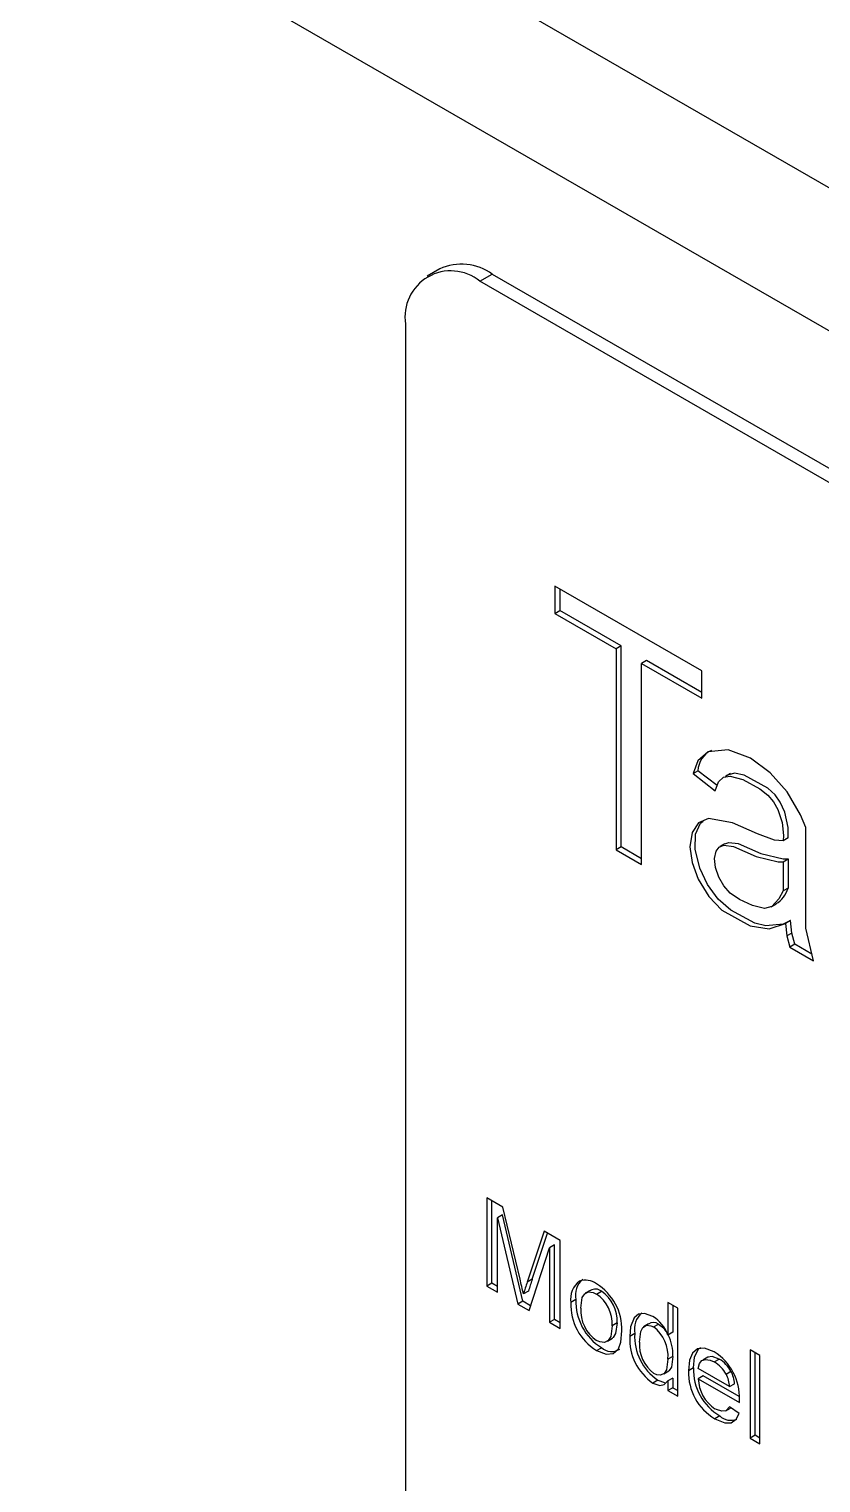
# Model space of a CAD drawing. Header units: millimetres. Extents: x 75 to 2075, y 25 to 1460.
# Drawn here: x 1774.5 to 1804.6, y 1127.5 to 1182.9 of the extents above; entities that cross this region are included whole.
import ezdxf

# ---------------------------------------------------------------- set-up
doc = ezdxf.new("R2010")
doc.units = ezdxf.units.MM
doc.header["$LTSCALE"] = 5

msp = doc.modelspace()

# ---------------------------------------------------------------- linework, layer by layer
at = {"color": 7, "linetype": 'Continuous', "lineweight": 25}
for p, q in [((1891.083, 1127.056), (1516.483, 1343.308)), ((1887.63, 1123.606), (1515.221, 1338.593)), ((1790.077, 1173.739), (1789.606, 1173.467)), ((1791.606, 1173.269), (1792.077, 1173.541)), ((1792.077, 1173.541), (1880.701, 1122.38)), ((1880.23, 1122.108), (1791.606, 1173.269)), ((1788.777, 1171.636), (1788.777, 1091.071)), ((1794.454, 1161.664), (1794.454, 1160.622)), ((1800.05, 1158.434), (1794.454, 1161.664)), ((1794.643, 1161.555), (1794.643, 1160.731)), ((1794.454, 1160.622), (1794.643, 1160.731)), ((1794.454, 1160.622), (1796.785, 1159.277)), ((1796.974, 1159.386), (1794.643, 1160.731)), ((1796.974, 1159.386), (1796.785, 1159.277)), ((1796.785, 1159.277), (1796.785, 1151.623)), ((1796.974, 1151.732), (1796.974, 1159.386)), ((1797.942, 1158.826), (1797.754, 1158.718)), ((1797.754, 1151.064), (1797.754, 1158.718)), ((1797.754, 1158.718), (1800.05, 1157.392)), ((1800.05, 1157.61), (1797.942, 1158.826)), ((1800.05, 1157.392), (1800.05, 1158.434)), ((1799.713, 1154.524), (1799.901, 1154.633)), ((1799.713, 1154.524), (1800.559, 1153.867)), ((1800.628, 1154.069), (1799.901, 1154.633)), ((1801.134, 1154.523), (1800.946, 1154.414)), ((1804.004, 1148.638), (1804.004, 1152.471)), ((1800.916, 1151.853), (1800.728, 1151.744)), ((1803.327, 1152.076), (1803.138, 1151.967)), ((1796.974, 1151.732), (1796.785, 1151.623)), ((1796.785, 1151.623), (1797.754, 1151.064)), ((1797.754, 1151.282), (1796.974, 1151.732)), ((1803.138, 1151.166), (1803.327, 1151.275)), ((1803.327, 1151.275), (1803.327, 1150.168)), ((1803.138, 1151.166), (1803.138, 1150.059)), ((1803.327, 1150.168), (1803.138, 1150.059)), ((1802.684, 1149.446), (1802.872, 1149.555)), ((1803.416, 1148.932), (1803.227, 1148.823)), ((1803.227, 1148.823), (1803.281, 1148.345)), ((1803.47, 1148.454), (1803.281, 1148.345)), ((1803.47, 1148.454), (1803.416, 1148.932)), ((1803.589, 1148.025), (1803.47, 1148.454)), ((1804.296, 1147.399), (1804.004, 1148.638)), ((1803.281, 1148.345), (1803.401, 1147.916)), ((1803.589, 1148.025), (1803.401, 1147.916)), ((1803.401, 1147.916), (1804.296, 1147.399)), ((1804.236, 1147.651), (1803.589, 1148.025)), ((1792.483, 1138.013), (1791.867, 1138.369)), ((1791.867, 1138.369), (1791.867, 1135.013)), ((1792.055, 1135.122), (1792.055, 1138.26)), ((1793.133, 1135.283), (1792.483, 1138.013)), ((1792.465, 1137.725), (1792.276, 1137.616)), ((1792.276, 1134.777), (1792.276, 1137.616)), ((1792.276, 1137.616), (1793.047, 1134.332)), ((1793.236, 1134.441), (1792.465, 1137.725)), ((1794.049, 1137.109), (1793.406, 1135.166)), ((1793.595, 1135.275), (1794.177, 1137.035)), ((1794.661, 1136.756), (1794.049, 1137.109)), ((1793.475, 1134.085), (1794.251, 1136.476)), ((1794.439, 1136.585), (1794.251, 1136.476)), ((1794.251, 1136.476), (1794.251, 1133.637)), ((1794.439, 1133.746), (1794.439, 1136.585)), ((1794.661, 1133.401), (1794.661, 1136.756)), ((1793.595, 1135.275), (1793.406, 1135.166)), ((1792.055, 1135.122), (1791.867, 1135.013)), ((1791.867, 1135.013), (1792.276, 1134.777)), ((1792.276, 1134.995), (1792.055, 1135.122)), ((1793.452, 1134.824), (1793.264, 1134.715)), ((1795.803, 1134.85), (1795.614, 1134.741)), ((1796.04, 1134.712), (1796.229, 1134.821)), ((1793.236, 1134.441), (1793.047, 1134.332)), ((1793.047, 1134.332), (1793.475, 1134.085)), ((1793.535, 1134.268), (1793.236, 1134.441)), ((1795.259, 1134.499), (1795.07, 1134.39)), ((1799.131, 1134.175), (1798.758, 1134.39)), ((1798.758, 1134.39), (1798.758, 1133.151)), ((1798.947, 1134.282), (1798.947, 1133.26)), ((1799.131, 1130.82), (1799.131, 1134.175)), ((1794.439, 1133.746), (1794.251, 1133.637)), ((1794.251, 1133.637), (1794.661, 1133.401)), ((1794.661, 1133.618), (1794.439, 1133.746)), ((1796.824, 1133.61), (1796.635, 1133.501)), ((1798.02, 1133.576), (1797.832, 1133.467)), ((1798.209, 1133.46), (1798.397, 1133.569)), ((1796.465, 1132.924), (1796.654, 1133.033)), ((1797.494, 1133.207), (1797.306, 1133.098)), ((1798.947, 1133.26), (1798.758, 1133.151)), ((1796.04, 1132.561), (1796.229, 1132.67)), ((1802.26, 1132.369), (1801.888, 1132.584)), ((1801.888, 1132.584), (1801.888, 1129.228)), ((1802.076, 1129.337), (1802.076, 1132.475)), ((1798.947, 1132.336), (1798.758, 1132.227)), ((1799.729, 1131.897), (1799.541, 1131.789)), ((1801.105, 1131.186), (1799.913, 1131.874)), ((1800.271, 1132.304), (1800.082, 1132.195)), ((1800.52, 1132.126), (1800.709, 1132.235)), ((1802.26, 1129.013), (1802.26, 1132.369)), ((1798.375, 1131.431), (1798.186, 1131.322)), ((1798.375, 1131.431), (1798.634, 1131.34)), ((1798.602, 1131.678), (1798.791, 1131.787)), ((1798.947, 1131.514), (1798.758, 1131.405)), ((1798.758, 1131.405), (1798.758, 1131.035)), ((1798.947, 1131.514), (1798.947, 1131.144)), ((1800.102, 1131.596), (1799.913, 1131.487)), ((1799.913, 1131.487), (1801.476, 1130.585)), ((1801.467, 1130.807), (1800.102, 1131.596)), ((1800.969, 1131.661), (1801.157, 1131.77)), ((1801.105, 1131.186), (1801.294, 1131.295)), ((1798.947, 1131.144), (1798.758, 1131.035)), ((1798.758, 1131.035), (1799.131, 1130.82)), ((1798.947, 1131.144), (1799.131, 1131.038)), ((1800.96, 1130.267), (1801.137, 1130.37)), ((1801.466, 1130.16), (1801.101, 1130.414)), ((1800.73, 1130.071), (1800.542, 1129.962)), ((1802.076, 1129.337), (1801.888, 1129.228)), ((1801.888, 1129.228), (1802.26, 1129.013)), ((1802.26, 1129.231), (1802.076, 1129.337))]:
    msp.add_line(p, q, dxfattribs=at)
at = {"color": 7, "linetype": 'Continuous', "lineweight": 25, "flags": 128}
for points in [[(1804.004, 1152.471), (1803.807, 1152.958), (1803.295, 1153.829), (1802.649, 1154.555), (1801.894, 1155.109), (1801.049, 1155.425), (1800.283, 1155.35), (1799.899, 1155.016), (1799.713, 1154.524)], [(1803.327, 1152.076), (1803.334, 1152.478), (1803.202, 1153.062), (1803.033, 1153.439), (1802.841, 1153.713), (1802.555, 1153.976), (1801.656, 1154.465), (1801.296, 1154.54), (1800.989, 1154.455), (1800.947, 1154.4)], [(1800.559, 1153.867), (1800.679, 1154.216), (1800.868, 1154.386), (1801.124, 1154.431), (1801.607, 1154.302), (1802.256, 1153.945), (1802.561, 1153.701), (1802.772, 1153.448), (1802.935, 1153.152), (1803.098, 1152.659), (1803.155, 1152.173), (1803.138, 1151.967)], [(1803.138, 1151.967), (1802.806, 1151.984), (1802.16, 1152.237), (1801.213, 1152.647), (1800.3, 1152.815), (1799.922, 1152.647), (1799.676, 1152.282), (1799.589, 1151.74), (1799.678, 1151.136), (1799.912, 1150.508), (1800.312, 1149.845), (1800.813, 1149.329), (1801.885, 1148.726), (1802.613, 1148.618), (1803.227, 1148.823)], [(1803.416, 1148.932), (1803.137, 1148.798), (1802.479, 1148.733), (1802.07, 1148.836), (1801.152, 1149.327), (1800.673, 1149.745), (1800.265, 1150.307), (1799.968, 1150.928), (1799.79, 1151.645), (1799.813, 1152.22), (1799.995, 1152.632), (1800.101, 1152.712)], [(1803.138, 1150.059), (1802.975, 1149.761), (1802.708, 1149.461), (1802.437, 1149.386), (1801.981, 1149.497), (1801.477, 1149.733), (1801.131, 1149.977), (1800.887, 1150.251), (1800.694, 1150.58), (1800.562, 1150.954), (1800.529, 1151.294), (1800.587, 1151.572), (1800.707, 1151.73), (1800.884, 1151.796), (1801.247, 1151.754), (1802.109, 1151.374), (1802.949, 1151.17), (1803.138, 1151.166)], [(1800.919, 1151.847), (1801.073, 1151.905), (1801.435, 1151.863), (1802.297, 1151.483), (1803.138, 1151.279), (1803.327, 1151.275)], [(1795.443, 1134.176), (1795.499, 1134.578), (1795.593, 1134.724), (1795.74, 1134.792), (1795.917, 1134.77), (1796.04, 1134.712)], [(1796.635, 1133.501), (1796.582, 1133.097), (1796.49, 1132.945), (1796.343, 1132.872), (1796.166, 1132.891), (1796.04, 1132.948)], [(1796.824, 1133.61), (1796.77, 1133.206), (1796.678, 1133.054), (1796.65, 1133.04)], [(1798.184, 1133.861), (1797.863, 1133.976), (1797.637, 1133.946), (1797.469, 1133.805), (1797.339, 1133.468), (1797.306, 1133.098)], [(1797.678, 1132.883), (1797.725, 1133.291), (1797.807, 1133.444), (1797.945, 1133.522), (1798.109, 1133.506), (1798.209, 1133.46)], [(1798.397, 1133.569), (1798.585, 1133.419), (1798.68, 1133.292)], [(1796.04, 1132.561), (1796.415, 1132.425), (1796.681, 1132.454), (1796.876, 1132.62), (1796.973, 1132.878), (1797.007, 1133.306)], [(1800.522, 1132.512), (1800.147, 1132.653), (1799.888, 1132.622), (1799.695, 1132.465), (1799.581, 1132.197), (1799.541, 1131.789)], [(1799.729, 1131.897), (1799.771, 1132.308), (1799.924, 1132.625), (1800.016, 1132.674)], [(1798.758, 1132.227), (1798.703, 1131.825), (1798.614, 1131.688), (1798.477, 1131.624), (1798.337, 1131.637), (1798.224, 1131.688)], [(1798.947, 1132.336), (1798.891, 1131.934), (1798.803, 1131.797), (1798.789, 1131.79)], [(1799.913, 1131.874), (1799.956, 1132.063), (1800.049, 1132.176), (1800.181, 1132.223), (1800.369, 1132.197), (1800.52, 1132.126)], [(1800.709, 1132.235), (1800.446, 1132.331), (1800.28, 1132.308), (1800.273, 1132.302)], [(1798.186, 1131.322), (1798.445, 1131.231), (1798.612, 1131.264), (1798.758, 1131.405)], [(1801.101, 1130.414), (1800.957, 1130.264), (1800.809, 1130.247), (1800.603, 1130.317), (1800.548, 1130.346)], [(1800.542, 1129.962), (1800.918, 1129.808), (1801.169, 1129.814), (1801.36, 1129.944), (1801.466, 1130.16)]]:
    msp.add_lwpolyline(points, dxfattribs=at)
at = {"color": 7, "linetype": 'Continuous', "lineweight": 25}
for centre, radius, start, end in [((1790.906, 1171.906), 2.012, 54.3824, 114.3071), ((1790.502, 1171.916), 1.747, 50.7967, 189.214), ((1800.78, 1154.61), 0.879, 114.7045, 178.4723), ((1802.348, 1150.433), 1.014, 300.9153, 344.865), ((1740.212, 1122.789), 54.375, 12.6702, 13.2848), ((1810.177, 1129.611), 17.667, 161.6751, 163.2083), ((1811.453, 1129.376), 18.807, 161.7216, 163.1618), ((1795.899, 1134.535), 0.842, 127.2482, 189.9329), ((1796.02, 1134.674), 0.781, 130.2324, 192.9328), ((1795.609, 1134.502), 0.737, 54.2072, 107.3073), ((1796.001, 1134.533), 0.367, 51.6529, 121.9777), ((1794.96, 1133.359), 2.048, 358.512, 58.1798), ((1795.273, 1133.584), 1.364, 356.5129, 55.804), ((1795.462, 1133.693), 1.364, 356.5129, 55.804), ((1797.116, 1134.303), 2.047, 177.5619, 238.307), ((1797.33, 1134.426), 2.072, 177.971, 237.8979), ((1796.818, 1134.086), 1.378, 176.237, 235.6336), ((1798.345, 1133.362), 0.865, 132.2827, 190.363), ((1798.211, 1133.332), 0.301, 51.7521, 128.2369), ((1797.417, 1132.654), 1.431, 20.323, 57.5445), ((1799.342, 1133.002), 2.039, 177.2994, 235.467), ((1799.53, 1133.11), 2.039, 177.2994, 235.467), ((1797.39, 1132.356), 1.374, 354.6125, 53.438), ((1797.4, 1132.424), 1.549, 356.7405, 28.1626), ((1796.613, 1133.107), 0.581, 228.6531, 302.4583), ((1799.035, 1132.78), 1.361, 175.6633, 233.4213), ((1799.43, 1130.777), 2.05, 357.6596, 57.8018), ((1801.8, 1131.845), 2.072, 178.5614, 238.905), ((1799.909, 1131.087), 1.206, 28.4558, 59.5075), ((1800.102, 1131.2), 1.199, 28.3725, 59.5908), ((1801.599, 1131.729), 2.059, 178.3573, 239.1091), ((1801.316, 1131.52), 1.403, 181.3757, 236.7948), ((1799.947, 1131.11), 1.161, 3.7413, 28.3542), ((1800.15, 1131.223), 1.146, 3.5777, 28.5178), ((1790.571, 1130.813), 10.907, 358.7972, 359.371), ((1801.155, 1130.53), 0.625, 227.237, 291.3947)]:
    msp.add_arc(centre, radius, start, end, dxfattribs=at)

doc.saveas('drawing.dxf')
